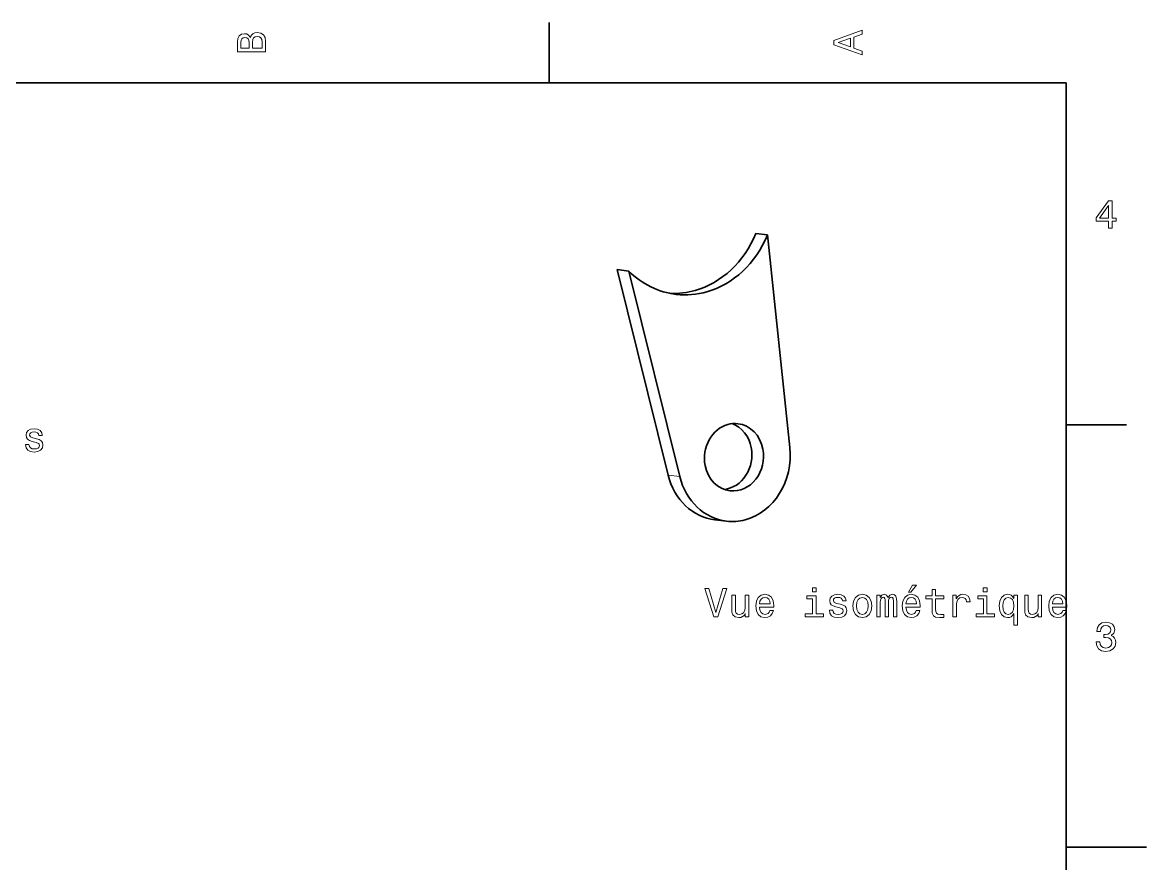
# Model space of a CAD drawing. Extents: x 0 to 297, y 0 to 210.
# Drawn here: x 157.2 to 297, y 103 to 207.5 of the extents above; entities that cross this region are included whole.
import ezdxf

# ---------------------------------------------------------------- set-up
doc = ezdxf.new("R2010")
doc.units = 0

msp = doc.modelspace()

# ---------------------------------------------------------------- linework, layer by layer
at = {"color": 7, "lineweight": 35, "ltscale": 0.1875}
for p, q in [((222.699997, 200), (222.699997, 207.5)), ((287, 157.5), (294.5, 157.5))]:
    msp.add_line(p, q, dxfattribs=at)
at = {"color": 7, "lineweight": 35}
for p, q in [((287, 200), (10, 200)), ((287, 10), (287, 200)), ((252.648071, 154.657211), (249.848587, 181.082382)), ((237.503403, 151.22702), (231.156586, 176.774353)), ((238.954163, 151.057678), (232.607361, 176.605011))]:
    msp.add_line(p, q, dxfattribs=at)
at = {"color": 7, "lineweight": 35, "ltscale": 0.036516}
for p, q in [((249.848587, 181.082382), (248.397812, 181.251709)), ((232.607361, 176.605011), (231.156586, 176.774353)), ((243.317261, 145.679108), (244.768036, 145.509766))]:
    msp.add_line(p, q, dxfattribs=at)
at = {"color": 7, "lineweight": 13, "ltscale": 0.036515}
msp.add_line((238.954163, 151.057678), (237.503403, 151.22702), dxfattribs=at)
at = {"color": 7, "lineweight": 35, "ltscale": 0.25}
msp.add_line((287, 105), (297, 105), dxfattribs=at)
at = {"color": 7, "lineweight": 13}
for points in [[(185.542007, 205.630417), (185.249496, 205.983429), (185.052811, 206.074219), (184.81073, 206.104477), (184.432495, 206.03891), (184.160156, 205.842224), (183.993729, 205.524506), (183.933212, 205.080704), (183.933212, 203.835022), (187.433212, 203.835022), (187.433212, 205.151306), (187.36261, 205.620331), (187.155838, 205.968307), (186.828018, 206.185165), (186.384216, 206.260818), (186.08667, 206.215424), (185.839554, 206.094391), (185.65799, 205.897705)], [(185.385666, 204.984879), (185.385666, 204.298996), (184.351807, 204.298996), (184.351807, 205.025223), (184.382065, 205.297562), (184.472839, 205.489197), (184.629181, 205.605194), (184.86116, 205.645538), (185.093155, 205.600143), (185.254532, 205.479111), (185.355408, 205.272339)], [(187.014618, 205.095825), (187.014618, 204.298996), (185.809296, 204.298996), (185.809296, 205.050446), (185.844589, 205.368164), (185.9505, 205.595108), (186.132065, 205.731277), (186.394302, 205.776657), (186.671692, 205.731277), (186.863327, 205.605194), (186.979324, 205.393372)], [(261.633209, 203.466858), (261.633209, 203.930847), (260.604401, 204.298996), (260.604401, 205.695969), (261.633209, 206.064133), (261.633209, 206.538193), (258.128174, 205.257217), (258.128174, 204.742798)], [(260.17572, 204.460388), (258.632477, 205), (260.17572, 205.539627)], [(292.277374, 181.916794), (292.731262, 181.916794), (292.731262, 182.784225), (293.23056, 182.784225), (293.23056, 183.187683), (292.731262, 183.187683), (292.731262, 185.341141), (292.272339, 185.341141), (290.739197, 183.228027), (290.739197, 182.784225), (292.277374, 182.784225)], [(291.162842, 183.187683), (292.277374, 184.756134), (292.277374, 183.187683)], [(158.934952, 155.761703), (158.506271, 155.862564), (158.188553, 155.978561), (158.082642, 156.215591), (158.1129, 156.382019), (158.218811, 156.503052), (158.390289, 156.578705), (158.63739, 156.608963), (158.874435, 156.578705), (159.061035, 156.487915), (159.182068, 156.351761), (159.232498, 156.170197), (159.666214, 156.170197), (159.666214, 156.180283), (159.590576, 156.508087), (159.383789, 156.765305), (159.061035, 156.926682), (158.63739, 156.987198), (158.208725, 156.926682), (157.896042, 156.760254), (157.699356, 156.513138), (157.63884, 156.200455), (157.684235, 155.897858), (157.825439, 155.68605), (158.057434, 155.534744), (158.395325, 155.428848), (158.889557, 155.3078), (159.192154, 155.181732), (159.272842, 155.080856), (159.303101, 154.929565), (159.257721, 154.742966), (159.136688, 154.601761), (158.940002, 154.510971), (158.67775, 154.480713), (158.40036, 154.510971), (158.198639, 154.616882), (158.062469, 154.788361), (158.006989, 155.025391), (157.578323, 155.025391), (157.648926, 154.621933), (157.855698, 154.329422), (158.183502, 154.152908), (158.63739, 154.087341), (159.111465, 154.152908), (159.459442, 154.329422), (159.671265, 154.611847), (159.746918, 154.979996), (159.691437, 155.297714), (159.535095, 155.514572), (159.277893, 155.655792)], [(244.322952, 137.116959), (243.445419, 134.136398), (242.542694, 137.116959), (242.063583, 137.116959), (243.193268, 133.611908), (243.697586, 133.611908), (244.802048, 137.116959)], [(255.917328, 137.232941), (255.448303, 137.232941), (255.448303, 136.728622), (255.917328, 136.728622)], [(267.38562, 136.688278), (267.683167, 136.688278), (268.384186, 137.545624), (267.889954, 137.545624)], [(270.320801, 135.851105), (270.320801, 134.494476), (270.351044, 134.05571), (270.492249, 133.753113), (270.774689, 133.576599), (271.253784, 133.516083), (271.77829, 133.541306), (271.77829, 133.924591), (271.394989, 133.894333), (271.046997, 133.934677), (270.860413, 134.06076), (270.779724, 134.272568), (270.764587, 134.570114), (270.764587, 135.851105), (271.77829, 135.851105), (271.77829, 136.22934), (270.764587, 136.22934), (270.764587, 137.021133), (270.320801, 137.021133), (270.320801, 136.22934), (269.554199, 136.22934), (269.554199, 135.851105)], [(277.169495, 137.232941), (276.70047, 137.232941), (276.70047, 136.728622), (277.169495, 136.728622)], [(247.525391, 136.320114), (247.081589, 136.320114), (247.081589, 134.756714), (247.031158, 134.393616), (246.884903, 134.131363), (246.657959, 133.969971), (246.360413, 133.91954), (246.123383, 133.959885), (245.972076, 134.080933), (245.886353, 134.287704), (245.86618, 134.5802), (245.86618, 136.320114), (245.422363, 136.320114), (245.422363, 134.539856), (245.4375, 134.181793), (245.533325, 133.884247), (245.825836, 133.611908), (246.294846, 133.516083), (246.547012, 133.551392), (246.76387, 133.642166), (246.95047, 133.798508), (247.101761, 134.025452), (247.101761, 133.611908), (247.525391, 133.611908)], [(248.861847, 134.837418), (250.63707, 134.837418), (250.642105, 135.044189), (250.561417, 135.624161), (250.339523, 136.057877), (249.986496, 136.320114), (249.517471, 136.415939), (249.058533, 136.315079), (248.705505, 136.032654), (248.478561, 135.57373), (248.397873, 134.968536), (248.473526, 134.348221), (248.70047, 133.894333), (249.048447, 133.611908), (249.50235, 133.516083), (249.895721, 133.58165), (250.218475, 133.753113), (250.455505, 134.025452), (250.591675, 134.388565), (250.152924, 134.388565), (250.062134, 134.186829), (249.931015, 134.035538), (249.557816, 133.914505), (249.270355, 133.969971), (249.053497, 134.146484), (248.912277, 134.43396), (248.861847, 134.822281)], [(248.861847, 135.210617), (248.917328, 135.558594), (249.053497, 135.815796), (249.260269, 135.972137), (249.532608, 136.027618), (249.799896, 135.972137), (250.006668, 135.815796), (250.132751, 135.558594), (250.178131, 135.210617)], [(255.902191, 133.985107), (255.902191, 136.22934), (254.762421, 136.22934), (254.762421, 135.851105), (255.458389, 135.851105), (255.458389, 133.985107), (254.550613, 133.985107), (254.550613, 133.611908), (256.820068, 133.611908), (256.820068, 133.985107)], [(258.907959, 135.190445), (258.479279, 135.291306), (258.16156, 135.407303), (258.055664, 135.644333), (258.085907, 135.81076), (258.191833, 135.931793), (258.363281, 136.007446), (258.610413, 136.037704), (258.847443, 136.007446), (259.034058, 135.916656), (259.15509, 135.780502), (259.205505, 135.598938), (259.639221, 135.598938), (259.639221, 135.609024), (259.563568, 135.936829), (259.356812, 136.194046), (259.034058, 136.355423), (258.610413, 136.415939), (258.181732, 136.355423), (257.869049, 136.188995), (257.672363, 135.941879), (257.611847, 135.629196), (257.657227, 135.326599), (257.798462, 135.114792), (258.030426, 134.963486), (258.368347, 134.85759), (258.862579, 134.736542), (259.165161, 134.610474), (259.24585, 134.509598), (259.276123, 134.358307), (259.230713, 134.171707), (259.10968, 134.030502), (258.912994, 133.939713), (258.650757, 133.909454), (258.373383, 133.939713), (258.171661, 134.045624), (258.035492, 134.217102), (257.980011, 134.454132), (257.551331, 134.454132), (257.621948, 134.050674), (257.828705, 133.758163), (258.156525, 133.58165), (258.610413, 133.516083), (259.084473, 133.58165), (259.432465, 133.758163), (259.644287, 134.040588), (259.71991, 134.408737), (259.664459, 134.726456), (259.508118, 134.943314), (259.250916, 135.084534)], [(260.486481, 134.963486), (260.5672, 134.348221), (260.799164, 133.894333), (261.167328, 133.611908), (261.66156, 133.516083), (262.150757, 133.611908), (262.518921, 133.889282), (262.750916, 134.34317), (262.836639, 134.963486), (262.750916, 135.578766), (262.518921, 136.037704), (262.150757, 136.315079), (261.66156, 136.415939), (261.167328, 136.315079), (260.799164, 136.032654), (260.5672, 135.578766)], [(260.940369, 134.968536), (260.985779, 135.422424), (261.126984, 135.750244), (261.353943, 135.951965), (261.66156, 136.022568), (261.964172, 135.951965), (262.191101, 135.75528), (262.332306, 135.422424), (262.382751, 134.968536), (262.332306, 134.509598), (262.191101, 134.176743), (261.964172, 133.975021), (261.66156, 133.909454), (261.353943, 133.975021), (261.126984, 134.176743), (260.985779, 134.509598)], [(263.477112, 133.611908), (263.88562, 133.611908), (263.88562, 135.422424), (263.910858, 135.694763), (263.986481, 135.891449), (264.102478, 136.007446), (264.253784, 136.052826), (264.374817, 136.012482), (264.455505, 135.911621), (264.49585, 135.740143), (264.510986, 135.513199), (264.510986, 133.611908), (264.894287, 133.611908), (264.894287, 135.422424), (264.919495, 135.689713), (264.995148, 135.886398), (265.11618, 136.007446), (265.267487, 136.052826), (265.388519, 136.012482), (265.469208, 135.911621), (265.519623, 135.513199), (265.519623, 133.611908), (265.928131, 133.611908), (265.928131, 135.482941), (265.902924, 135.871277), (265.822235, 136.168823), (265.660858, 136.350388), (265.39859, 136.415939), (265.090973, 136.315079), (264.853943, 136.022568), (264.667328, 136.310028), (264.354645, 136.415939), (264.0672, 136.315079), (263.870483, 136.032654), (263.870483, 136.320114), (263.477112, 136.320114)], [(267.078003, 134.837418), (268.85321, 134.837418), (268.858246, 135.044189), (268.777557, 135.624161), (268.555664, 136.057877), (268.202637, 136.320114), (267.733612, 136.415939), (267.274689, 136.315079), (266.921661, 136.032654), (266.694702, 135.57373), (266.614014, 134.968536), (266.689667, 134.348221), (266.916595, 133.894333), (267.264587, 133.611908), (267.718475, 133.516083), (268.111847, 133.58165), (268.434631, 133.753113), (268.671661, 134.025452), (268.807831, 134.388565), (268.369049, 134.388565), (268.27829, 134.186829), (268.147156, 134.035538), (267.773956, 133.914505), (267.486481, 133.969971), (267.269623, 134.146484), (267.128418, 134.43396), (267.078003, 134.822281)], [(267.078003, 135.210617), (267.133453, 135.558594), (267.269623, 135.815796), (267.47641, 135.972137), (267.748749, 136.027618), (268.016022, 135.972137), (268.222809, 135.815796), (268.348877, 135.558594), (268.394287, 135.210617)], [(272.928131, 133.611908), (273.371948, 133.611908), (273.371948, 135.160172), (273.417328, 135.533371), (273.553497, 135.800674), (273.775391, 135.962051), (274.072937, 136.017532), (274.294861, 135.982224), (274.461273, 135.881363), (274.562134, 135.709885), (274.597443, 135.477905), (275.046295, 135.477905), (274.985779, 135.886398), (274.819336, 136.178909), (274.541962, 136.355423), (274.163727, 136.415939), (273.906525, 136.375595), (273.684631, 136.274734), (273.487946, 136.103256), (273.331604, 135.871277), (273.331604, 136.320114), (272.928131, 136.320114)], [(277.154358, 133.985107), (277.154358, 136.22934), (276.014587, 136.22934), (276.014587, 135.851105), (276.710541, 135.851105), (276.710541, 133.985107), (275.802765, 133.985107), (275.802765, 133.611908), (278.072235, 133.611908), (278.072235, 133.985107)], [(280.498016, 135.901535), (280.341675, 136.128479), (280.165161, 136.289856), (279.958374, 136.380646), (279.721375, 136.415939), (279.292694, 136.315079), (278.959839, 136.032654), (278.742981, 135.578766), (278.667328, 134.968536), (278.742981, 134.353256), (278.959839, 133.899368), (279.292694, 133.611908), (279.721375, 133.516083), (279.958374, 133.546341), (280.160126, 133.63208), (280.336639, 133.788422), (280.498016, 134.025452), (280.498016, 132.562912), (280.941833, 132.562912), (280.941833, 136.320114), (280.498016, 136.320114)], [(279.121216, 134.968536), (279.166595, 135.417389), (279.3078, 135.745193), (279.519623, 135.94693), (279.796997, 136.017532), (280.089508, 135.94693), (280.311401, 135.750244), (280.442535, 135.422424), (280.492981, 134.968536), (280.442535, 134.509598), (280.311401, 134.181793), (280.089508, 133.980057), (279.796997, 133.914505), (279.519623, 133.980057), (279.3078, 134.181793), (279.166595, 134.514648)], [(283.957672, 136.320114), (283.513855, 136.320114), (283.513855, 134.756714), (283.46344, 134.393616), (283.317169, 134.131363), (283.09024, 133.969971), (282.792694, 133.91954), (282.555664, 133.959885), (282.404358, 134.080933), (282.318604, 134.287704), (282.298462, 134.5802), (282.298462, 136.320114), (281.854645, 136.320114), (281.854645, 134.539856), (281.869781, 134.181793), (281.965607, 133.884247), (282.258118, 133.611908), (282.727112, 133.516083), (282.979279, 133.551392), (283.196136, 133.642166), (283.382751, 133.798508), (283.534027, 134.025452), (283.534027, 133.611908), (283.957672, 133.611908)], [(285.294128, 134.837418), (287.069336, 134.837418), (287.074371, 135.044189), (286.993683, 135.624161), (286.77179, 136.057877), (286.418762, 136.320114), (285.949738, 136.415939), (285.490814, 136.315079), (285.137787, 136.032654), (284.910828, 135.57373), (284.830139, 134.968536), (284.905792, 134.348221), (285.132751, 133.894333), (285.480713, 133.611908), (285.934601, 133.516083), (286.328003, 133.58165), (286.650757, 133.753113), (286.887787, 134.025452), (287.023956, 134.388565), (286.585205, 134.388565), (286.494415, 134.186829), (286.363281, 134.035538), (285.990082, 133.914505), (285.702637, 133.969971), (285.485779, 134.146484), (285.344543, 134.43396), (285.294128, 134.822281)], [(285.294128, 135.210617), (285.349609, 135.558594), (285.485779, 135.815796), (285.692535, 135.972137), (285.964874, 136.027618), (286.232178, 135.972137), (286.438934, 135.815796), (286.565002, 135.558594), (286.610413, 135.210617)], [(290.729126, 130.51622), (290.729126, 130.480911), (290.809814, 129.996765), (291.046844, 129.633652), (291.420044, 129.401657), (291.914276, 129.315933), (292.438782, 129.401657), (292.832153, 129.623566), (293.08429, 129.976593), (293.175079, 130.430481), (293.134735, 130.728027), (293.023773, 130.970108), (292.842224, 131.156708), (292.600159, 131.292877), (292.927948, 131.565216), (293.043945, 131.998932), (292.968292, 132.392303), (292.751434, 132.68985), (292.398407, 132.87645), (291.914276, 132.942017), (291.460388, 132.861313), (291.112396, 132.63942), (290.885468, 132.286392), (290.809814, 131.817368), (290.809814, 131.782074), (291.258636, 131.782074), (291.299011, 132.104828), (291.430115, 132.336823), (291.641937, 132.478027), (291.939484, 132.528473), (292.201721, 132.488113), (292.393372, 132.382217), (292.509369, 132.210739), (292.554749, 131.97876), (292.509369, 131.731628), (292.388336, 131.565216), (292.176514, 131.46434), (291.889069, 131.434082), (291.692383, 131.439133), (291.692383, 131.04071), (291.939484, 131.050797), (292.257202, 131.005417), (292.494232, 130.884369), (292.635468, 130.687683), (292.685883, 130.430481), (292.630402, 130.13797), (292.484161, 129.921112), (292.252167, 129.784943), (291.944519, 129.739563), (291.626801, 129.789993), (291.394806, 129.941284), (291.248566, 130.183365), (291.193085, 130.51622)]]:
    msp.add_lwpolyline(points, close=True, dxfattribs=at)
at = {"color": 7, "lineweight": 35}
for centre, radius, start, end in [((238.167999, 183.589783), 9.781154, 267.780172, 285.989757), ((239.625565, 183.375031), 9.735458, 263.425012, 286.024933)]:
    msp.add_arc(centre, radius, start, end, dxfattribs=at)
for centre, major_axis, ratio, start_param, end_param in [((238.499954, 186.290192), (-1.403915, -12.420959), 0.875682, 0.3454821131, 1.2539258336), ((239.950729, 186.12085), (-1.403915, -12.420959), 0.875682, 0.3454821133, 1.2539258338), ((239.941818, 186.103928), (-1.374557, -12.406403), 0.876286, 5.6756655945, 6.2779962845), ((245.695862, 153.45578), (0.486923, 4.171677), 0.873473, 0.3479801031, 1.9187764299), ((245.695862, 153.45578), (-0.486923, -4.171677), 0.873473, 3.1415775663, 3.4895727567), ((244.245102, 153.625122), (-0.486923, -4.171677), 0.873473, 1.9187764299, 2.9412492838), ((245.695862, 153.45578), (-0.486923, -4.171677), 0.873473, 1.9187764299, 3.1415775663), ((244.245102, 153.625122), (0.486923, 4.171677), 0.873473, 3.34181042, 5.0603690835), ((245.695862, 153.45578), (0.486923, 4.171677), 0.873473, 3.1415775663, 5.0603690835), ((245.695862, 153.45578), (-0.92746, -7.94606), 0.873473, 0.3295696609, 1.8233889252), ((245.695862, 153.45578), (0.486923, 4.171677), 0.873473, 1.9187764299, 3.1415775663), ((244.245102, 153.625122), (-0.92746, -7.94606), 0.873473, 5.1189357037, 6.283131811), ((245.695862, 153.45578), (-0.92746, -7.94606), 0.873473, 5.1189357037, 6.283131811), ((245.695862, 153.45578), (-0.92746, -7.94606), 0.873473, 6.283131811, 6.6127549681)]:
    msp.add_ellipse(centre, major_axis=major_axis, ratio=ratio, start_param=start_param, end_param=end_param, dxfattribs=at)

doc.saveas('drawing.dxf')
